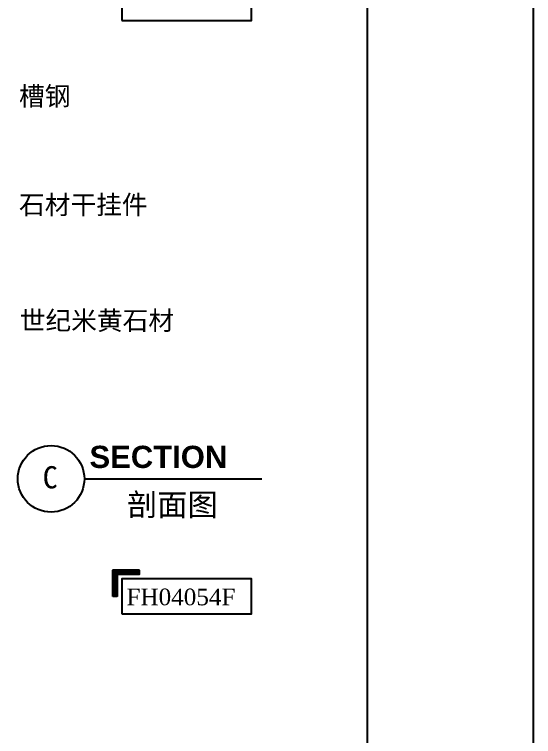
# Model space of a CAD drawing. Extents: x 15151 to 53333, y -36484 to -6005.
# Drawn here: x 51687 to 53329, y -23289 to -21006 of the extents above; entities that cross this region are included whole.
import ezdxf

# ---------------------------------------------------------------- set-up
doc = ezdxf.new("R2010")
doc.units = 0
doc.header["$MEASUREMENT"] = 0
doc.layers.get('DEFPOINTS').update_dxf_attribs({"linetype": 'CONTINUOUS'})
doc.layers.add('K', color=3, linetype='CONTINUOUS')
doc.layers.add('TEXT', color=7, linetype='CONTINUOUS')
doc.styles.add('HT', font='')
doc.styles.add('HZ', font='SIMHEI.TTF')
doc.styles.add('STYLE4', font='')
doc.styles.get('HT').set_extended_font_data('Swis721 Ex BT', bold=True)
doc.styles.get('STYLE4').set_extended_font_data('Dutch801 XBd BT')

msp = doc.modelspace()

# ---------------------------------------------------------------- hatches: boundary and pattern name
at = {"layer": 'K'}
h = msp.add_hatch(dxfattribs=at)
h.set_pattern_fill('ANSI31', color=3, scale=14.032352, style=0)
h.set_pattern_definition([(45, (43881.2567, -26487.6114), (-1.2402964, 1.2402964), [])])
h.paths.add_polyline_path([(52082.7, -22762.9), (51998.5, -22762.9), (51998.5, -22846.4), (52012.5, -22846.4), (52012.5, -22776.9), (52082.7, -22776.9)])

# ---------------------------------------------------------------- linework, layer by layer
at = {"layer": 'DEFPOINTS'}
msp.add_line((52802.4, -17106.5), (52802.4, -25525.9), dxfattribs=at)
msp.add_lwpolyline([(45926.6, -26262.6), (53328.6, -26262.6), (53328.6, -16334.7), (45926.6, -16334.7)], close=True, dxfattribs=at)
at = {"layer": 'K', "color": 3}
for p, q in [((51998.5, -22846.4), (51998.5, -22762.9)), ((52082.7, -22776.9), (52082.7, -22762.9)), ((52012.5, -22846.4), (51998.5, -22846.4))]:
    msp.add_line(p, q, dxfattribs=at)
for points in [[(52026.6, -21025.4), (52437.2, -21025.4), (52437.2, -20914.5), (52026.6, -20914.5)], [(52026.6, -22901.8), (52437.2, -22901.8), (52437.2, -22791), (52026.6, -22791)]]:
    msp.add_lwpolyline(points, close=True, dxfattribs=at)
for points in [[(52082.7, -22762.9), (51998.5, -22762.9), (51998.5, -22846.4)], [(52082.7, -22776.9), (52012.5, -22776.9), (52012.5, -22846.4)]]:
    msp.add_lwpolyline(points, dxfattribs=at)
at = {"layer": 'TEXT', "color": 6}
msp.add_line((51908.2, -22474.6), (52469.5, -22474.6), dxfattribs=at)
msp.add_circle((51803, -22474.6), 105.2, dxfattribs=at)

# ---------------------------------------------------------------- texts
at = {"layer": 'K', "color": 3, "style": 'STYLE4'}
msp.add_text('FH04054F', height=52.62, dxfattribs=at).set_placement((52041.5, -22874.3))
at = {"layer": 'TEXT', "style": 'HZ'}
for s, p in [('槽钢', (51701.7, -21294.3)), ('石材干挂件', (51701.7, -21637.7)), ('世纪米黄石材', (51703.9, -22003.8))]:
    msp.add_text(s, height=59.64, dxfattribs=at).set_placement(p)
at = {"layer": 'TEXT', "linetype": 'ByBlock'}
for s, height, style, p in [('SECTION', 70.16, 'HT', (51924.5, -22440.2)), ('C', 70.2, 'HZ', (51776.4, -22504.7)), ('剖面图', 70.16, 'HZ', (52042.9, -22591.3))]:
    msp.add_text(s, height=height, dxfattribs=dict(at, style=style)).set_placement(p)

doc.saveas('drawing.dxf')
